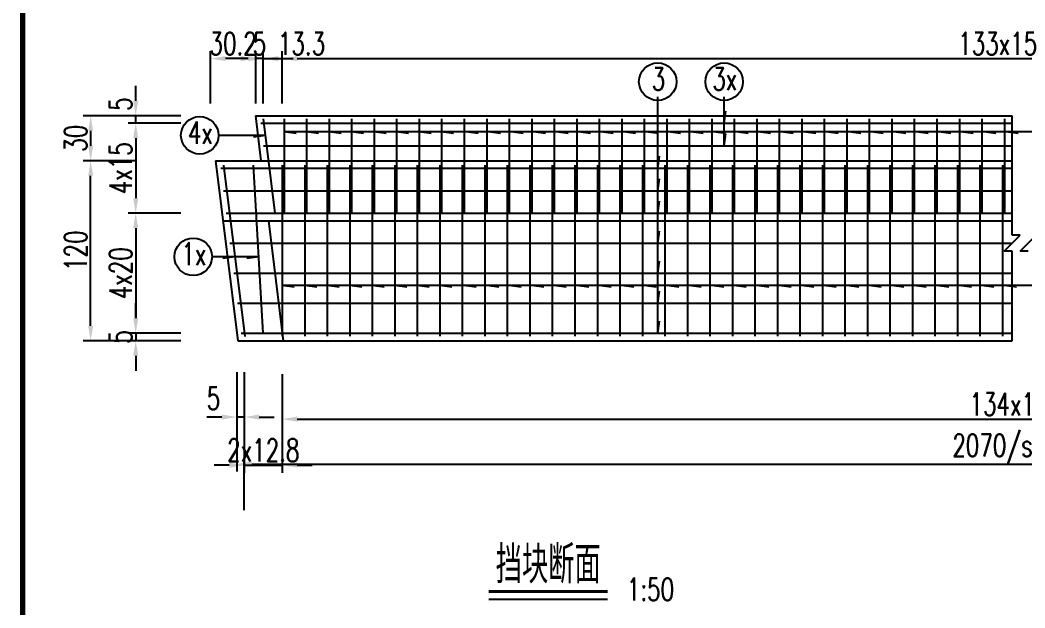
# Model space of a CAD drawing. Header units: millimetres. Extents: x -51 to 12129, y -1309 to -715.
# Drawn here: x 3339.4 to 3473.3, y -894.8 to -816.4 of the extents above; entities that cross this region are included whole.
import ezdxf
from ezdxf.enums import TextEntityAlignment as Align

# ---------------------------------------------------------------- set-up
doc = ezdxf.new("R2010")
doc.units = ezdxf.units.MM
doc.header["$LTSCALE"] = 0.25
for name, color, linetype in [('文字', 7, 'Continuous'), ('标注', 4, 'Continuous'), ('次轮廓线', 7, 'Continuous'), ('钢筋', 6, 'Continuous')]:
    doc.layers.add(name, color=color, linetype=linetype)
doc.styles.get("Standard").update_dxf_attribs({"font": 'simplex1.shx', "width": 0.7, "bigfont": 'hztxt.shx'})
doc.dimstyles.new('比例1：50', dxfattribs={"dimscale": 0, "dimtxt": 3, "dimasz": 2, "dimexe": 1, "dimexo": 1, "dimgap": 0.5, "dimtad": 1, "dimdec": 1, "dimlfac": 5, "dimzin": 13, "dimdsep": 46, "dimtxsty": 'Standard', "dimcen": -1, "dimclrd": 256, "dimclre": 256, "dimclrt": 7, "dimaunit": 1, "dimadec": 3, "dimazin": 0, "dimtfac": 0.0005, "dimtdec": 1, "dimtix": 1, "dimtmove": 2, "dimatfit": 3, "dimfxl": 0, "dimtolj": 1, "dimtzin": 13, "dimarcsym": 0})

# ---------------------------------------------------------------- blocks, each defined once
blk = doc.blocks.new('*D114')
at = {"layer": 'Defpoints', "color": 0}
for p in [(3368.29, -858.2), (3369.29, -858.2), (3368.29, -869.38)]:
    blk.add_point(p, dxfattribs=at)
at = {"layer": '标注', "lineweight": -2}
for p, q in [((3368.29, -863.38), (3368.29, -870.38)), ((3369.29, -863.38), (3369.29, -870.38)), ((3366.29, -869.38), (3364.29, -869.38)), ((3369.29, -869.38), (3368.29, -869.38)), ((3371.29, -869.38), (3373.29, -869.38))]:
    blk.add_line(p, q, dxfattribs=at)
at = {"layer": '标注'}
for points in [[(3366.29, -869.04), (3366.29, -869.71), (3368.29, -869.38)], [(3371.29, -869.04), (3371.29, -869.71), (3369.29, -869.38)]]:
    blk.add_solid(points, dxfattribs=at)
at = {"layer": '标注', "color": 7, "insert": (3365.17, -866.88), "char_height": 3, "attachment_point": 5}
blk.add_mtext('\\A1;5', dxfattribs=at)
blk = doc.blocks.new('*D115')
at = {"layer": 'Defpoints', "color": 0}
for p in [(3369.29, -858.2), (3374.34, -864.62), (3374.34, -875.8)]:
    blk.add_point(p, dxfattribs=at)
at = {"layer": '标注', "lineweight": -2}
for p, q in [((3369.29, -869.8), (3369.29, -876.8)), ((3374.34, -869.8), (3374.34, -876.8)), ((3367.29, -875.8), (3365.29, -875.8)), ((3369.29, -875.8), (3374.34, -875.8)), ((3376.34, -875.8), (3378.34, -875.8))]:
    blk.add_line(p, q, dxfattribs=at)
at = {"layer": '标注'}
for points in [[(3367.29, -875.46), (3367.29, -876.13), (3369.29, -875.8)], [(3376.34, -875.46), (3376.34, -876.13), (3374.34, -875.8)]]:
    blk.add_solid(points, dxfattribs=at)
at = {"layer": '标注', "color": 7, "insert": (3371.82, -873.8), "char_height": 3, "attachment_point": 5}
blk.add_mtext('\\A1;2x12.8', dxfattribs=at)
blk = doc.blocks.new('*D116')
at = {"layer": 'Defpoints', "color": 0}
for p in [(3370.82, -821.57), (3370.82, -829.6), (3371.82, -829.6)]:
    blk.add_point(p, dxfattribs=at)
at = {"layer": '标注', "lineweight": -2}
for p, q in [((3370.82, -827.57), (3370.82, -820.57)), ((3371.82, -827.57), (3371.82, -820.57)), ((3368.82, -821.57), (3366.82, -821.57)), ((3371.82, -821.57), (3370.82, -821.57)), ((3373.82, -821.57), (3375.82, -821.57))]:
    blk.add_line(p, q, dxfattribs=at)
at = {"layer": '标注'}
for points in [[(3368.82, -821.24), (3368.82, -821.91), (3370.82, -821.57)], [(3373.82, -821.24), (3373.82, -821.91), (3371.82, -821.57)]]:
    blk.add_solid(points, dxfattribs=at)
at = {"layer": '标注', "color": 7, "insert": (3371.32, -819.57), "char_height": 3, "attachment_point": 5}
blk.add_mtext('\\A1;5', dxfattribs=at)
blk = doc.blocks.new('*D117')
at = {"layer": 'Defpoints', "color": 0}
for p in [(3374.34, -821.57), (3371.82, -829.6), (3374.34, -835.77)]:
    blk.add_point(p, dxfattribs=at)
at = {"layer": '标注', "lineweight": -2}
for p, q in [((3371.82, -827.57), (3371.82, -820.57)), ((3374.34, -827.57), (3374.34, -820.57)), ((3369.82, -821.57), (3367.82, -821.57)), ((3371.82, -821.57), (3374.34, -821.57)), ((3376.34, -821.57), (3378.34, -821.57))]:
    blk.add_line(p, q, dxfattribs=at)
at = {"layer": '标注'}
for points in [[(3369.82, -821.24), (3369.82, -821.91), (3371.82, -821.57)], [(3376.34, -821.24), (3376.34, -821.91), (3374.34, -821.57)]]:
    blk.add_solid(points, dxfattribs=at)
at = {"layer": '标注', "color": 7, "insert": (3376.92, -819.57), "char_height": 3, "attachment_point": 5}
blk.add_mtext('\\A1;13.3', dxfattribs=at)
blk = doc.blocks.new('*D118')
at = {"layer": 'Defpoints', "color": 0}
for p in [(3364.78, -821.57), (3364.78, -829.6), (3370.82, -829.6)]:
    blk.add_point(p, dxfattribs=at)
at = {"layer": '标注', "lineweight": -2}
for p, q in [((3364.78, -827.57), (3364.78, -820.57)), ((3370.82, -827.57), (3370.82, -820.57)), ((3368.82, -821.57), (3366.78, -821.57))]:
    blk.add_line(p, q, dxfattribs=at)
at = {"layer": '标注'}
for points in [[(3366.78, -821.24), (3366.78, -821.91), (3364.78, -821.57)], [(3368.82, -821.24), (3368.82, -821.91), (3370.82, -821.57)]]:
    blk.add_solid(points, dxfattribs=at)
at = {"layer": '标注', "color": 7, "insert": (3367.8, -819.57), "char_height": 3, "attachment_point": 5}
blk.add_mtext('\\A1;30.2', dxfattribs=at)
blk = doc.blocks.new('*D119')
at = {"layer": 'Defpoints', "color": 0}
for p in [(3354.81, -829.2), (3373.13, -829.2), (3373.13, -830.2)]:
    blk.add_point(p, dxfattribs=at)
at = {"layer": '标注', "lineweight": -2}
for p, q in [((3354.81, -827.2), (3354.81, -825.2)), ((3360.81, -829.2), (3353.81, -829.2)), ((3360.81, -830.2), (3353.81, -830.2)), ((3354.81, -830.2), (3354.81, -829.2)), ((3354.81, -832.2), (3354.81, -834.2))]:
    blk.add_line(p, q, dxfattribs=at)
at = {"layer": '标注'}
for points in [[(3354.48, -827.2), (3355.15, -827.2), (3354.81, -829.2)], [(3354.48, -832.2), (3355.15, -832.2), (3354.81, -830.2)]]:
    blk.add_solid(points, dxfattribs=at)
at = {"layer": '标注', "color": 7, "insert": (3352.81, -827.64), "char_height": 3, "attachment_point": 5, "rotation": 90}
blk.add_mtext('\\A1;5', dxfattribs=at)
blk = doc.blocks.new('*D120')
at = {"layer": 'Defpoints', "color": 0}
for p in [(3371.49, -830.2), (3354.81, -842.2), (3371.49, -842.2)]:
    blk.add_point(p, dxfattribs=at)
at = {"layer": '标注', "lineweight": -2}
for p, q in [((3360.81, -830.2), (3353.81, -830.2)), ((3354.81, -832.2), (3354.81, -840.2)), ((3360.81, -842.2), (3353.81, -842.2))]:
    blk.add_line(p, q, dxfattribs=at)
at = {"layer": '标注'}
for points in [[(3354.48, -832.2), (3355.15, -832.2), (3354.81, -830.2)], [(3354.48, -840.2), (3355.15, -840.2), (3354.81, -842.2)]]:
    blk.add_solid(points, dxfattribs=at)
at = {"layer": '标注', "color": 7, "insert": (3352.81, -836.2), "char_height": 3, "attachment_point": 5, "rotation": 90}
blk.add_mtext('\\A1;4x15', dxfattribs=at)
blk = doc.blocks.new('*D121')
at = {"layer": 'Defpoints', "color": 0}
for p in [(3371.49, -842.2), (3354.81, -858.2), (3791.28, -858.2)]:
    blk.add_point(p, dxfattribs=at)
at = {"layer": '标注', "lineweight": -2}
for p, q in [((3360.81, -842.2), (3353.81, -842.2)), ((3354.81, -844.2), (3354.81, -856.2)), ((3360.81, -858.2), (3353.81, -858.2))]:
    blk.add_line(p, q, dxfattribs=at)
at = {"layer": '标注'}
for points in [[(3354.48, -844.2), (3355.15, -844.2), (3354.81, -842.2)], [(3354.48, -856.2), (3355.15, -856.2), (3354.81, -858.2)]]:
    blk.add_solid(points, dxfattribs=at)
at = {"layer": '标注', "color": 7, "insert": (3352.81, -850.2), "char_height": 3, "attachment_point": 5, "rotation": 90}
blk.add_mtext('\\A1;4x20', dxfattribs=at)
blk = doc.blocks.new('*D122')
at = {"layer": 'Defpoints', "color": 0}
for p in [(3371.49, -858.2), (3354.81, -859.2), (3791.28, -859.2)]:
    blk.add_point(p, dxfattribs=at)
at = {"layer": '标注', "lineweight": -2}
for p, q in [((3354.81, -856.2), (3354.81, -854.2)), ((3360.81, -858.2), (3353.81, -858.2)), ((3354.81, -858.2), (3354.81, -859.2)), ((3360.81, -859.2), (3353.81, -859.2)), ((3354.81, -861.2), (3354.81, -863.2))]:
    blk.add_line(p, q, dxfattribs=at)
at = {"layer": '标注'}
for points in [[(3354.48, -856.2), (3355.15, -856.2), (3354.81, -858.2)], [(3354.48, -861.2), (3355.15, -861.2), (3354.81, -859.2)]]:
    blk.add_solid(points, dxfattribs=at)
at = {"layer": '标注', "color": 7, "insert": (3352.81, -858.7), "char_height": 3, "attachment_point": 5, "rotation": 90}
blk.add_mtext('\\A1;5', dxfattribs=at)
blk = doc.blocks.new('*D123')
at = {"layer": 'Defpoints', "color": 0}
for p in [(3348.81, -835.2), (3368.71, -835.2), (3368.71, -859.2)]:
    blk.add_point(p, dxfattribs=at)
at = {"layer": '标注', "lineweight": -2}
for p, q in [((3354.81, -835.2), (3347.81, -835.2)), ((3348.81, -857.2), (3348.81, -837.2)), ((3354.81, -859.2), (3347.81, -859.2))]:
    blk.add_line(p, q, dxfattribs=at)
at = {"layer": '标注'}
for points in [[(3348.48, -837.2), (3349.15, -837.2), (3348.81, -835.2)], [(3348.48, -857.2), (3349.15, -857.2), (3348.81, -859.2)]]:
    blk.add_solid(points, dxfattribs=at)
at = {"layer": '标注', "color": 7, "insert": (3346.81, -847.2), "char_height": 3, "attachment_point": 5, "rotation": 90}
blk.add_mtext('\\A1;120', dxfattribs=at)
blk = doc.blocks.new('*D124')
at = {"layer": 'Defpoints', "color": 0}
for p in [(3371.12, -829.2), (3348.81, -835.2), (3371.12, -835.2)]:
    blk.add_point(p, dxfattribs=at)
at = {"layer": '标注', "lineweight": -2}
for p, q in [((3354.81, -829.2), (3347.81, -829.2)), ((3348.81, -831.2), (3348.81, -833.2)), ((3354.81, -835.2), (3347.81, -835.2))]:
    blk.add_line(p, q, dxfattribs=at)
at = {"layer": '标注'}
for points in [[(3348.48, -831.2), (3349.15, -831.2), (3348.81, -829.2)], [(3348.48, -833.2), (3349.15, -833.2), (3348.81, -835.2)]]:
    blk.add_solid(points, dxfattribs=at)
at = {"layer": '标注', "color": 7, "insert": (3346.81, -832.2), "char_height": 3, "attachment_point": 5, "rotation": 90}
blk.add_mtext('\\A1;30', dxfattribs=at)
blk = doc.blocks.new('*D127')
at = {"layer": 'Defpoints', "color": 0}
for p in [(3374.34, -858.2), (3568.09, -858.2), (3568.09, -869.66)]:
    blk.add_point(p, dxfattribs=at)
at = {"layer": '标注', "lineweight": -2}
for p, q in [((3374.34, -863.66), (3374.34, -870.66)), ((3568.09, -863.66), (3568.09, -870.66)), ((3376.34, -869.66), (3566.09, -869.66))]:
    blk.add_line(p, q, dxfattribs=at)
at = {"layer": '标注'}
for points in [[(3376.34, -869.32), (3376.34, -869.99), (3374.34, -869.66)], [(3566.09, -869.32), (3566.09, -869.99), (3568.09, -869.66)]]:
    blk.add_solid(points, dxfattribs=at)
at = {"layer": '标注', "color": 7, "insert": (3471.21, -867.66), "char_height": 3, "attachment_point": 5}
blk.add_mtext('\\A1;134x15', dxfattribs=at)
blk = doc.blocks.new('*D128')
at = {"layer": 'Defpoints', "color": 0}
for p in [(3565.09, -821.57), (3374.34, -830.2), (3565.09, -830.2)]:
    blk.add_point(p, dxfattribs=at)
at = {"layer": '标注', "lineweight": -2}
for p, q in [((3374.34, -827.57), (3374.34, -820.57)), ((3565.09, -827.57), (3565.09, -820.57)), ((3376.34, -821.57), (3563.09, -821.57))]:
    blk.add_line(p, q, dxfattribs=at)
at = {"layer": '标注'}
for points in [[(3376.34, -821.24), (3376.34, -821.91), (3374.34, -821.57)], [(3563.09, -821.24), (3563.09, -821.91), (3565.09, -821.57)]]:
    blk.add_solid(points, dxfattribs=at)
at = {"layer": '标注', "color": 7, "insert": (3469.71, -819.57), "char_height": 3, "attachment_point": 5}
blk.add_mtext('\\A1;133x15', dxfattribs=at)
blk = doc.blocks.new('*D137')
at = {"layer": 'Defpoints', "color": 0}
for p in [(3368.29, -858.95), (3576.84, -858.95), (3576.84, -875.66)]:
    blk.add_point(p, dxfattribs=at)
at = {"layer": '标注', "lineweight": -2}
for p, q in [((3368.29, -869.66), (3368.29, -876.66)), ((3576.84, -869.66), (3576.84, -876.66)), ((3370.29, -875.66), (3574.84, -875.66))]:
    blk.add_line(p, q, dxfattribs=at)
at = {"layer": '标注'}
for points in [[(3370.29, -875.32), (3370.29, -875.99), (3368.29, -875.66)], [(3574.84, -875.32), (3574.84, -875.99), (3576.84, -875.66)]]:
    blk.add_solid(points, dxfattribs=at)
at = {"layer": '标注', "color": 7, "insert": (3472.57, -873.66), "char_height": 3, "attachment_point": 5}
blk.add_mtext('\\A1;2070/sin97%%d', dxfattribs=at)
blk = doc.blocks.new('*D1025')
at = {"layer": 'Defpoints', "color": 0}
for p in [(3374.34, -864.62), (3374.34, -875.8), (3369.29, -1155.2)]:
    blk.add_point(p, dxfattribs=at)
at = {"layer": '标注', "lineweight": -2}
for p, q in [((3374.34, -869.8), (3374.34, -876.8)), ((3367.29, -875.8), (3365.29, -875.8)), ((3369.29, -881.8), (3369.29, -874.8)), ((3369.29, -875.8), (3374.34, -875.8)), ((3376.34, -875.8), (3378.34, -875.8))]:
    blk.add_line(p, q, dxfattribs=at)
at = {"layer": '标注'}
for points in [[(3367.29, -875.46), (3367.29, -876.13), (3369.29, -875.8)], [(3376.34, -875.46), (3376.34, -876.13), (3374.34, -875.8)]]:
    blk.add_solid(points, dxfattribs=at)
at = {"layer": '标注', "color": 7, "insert": (3371.82, -873.8), "char_height": 3, "attachment_point": 5}
blk.add_mtext('\\A1;2x12.8', dxfattribs=at)

msp = doc.modelspace()

# ---------------------------------------------------------------- linework, layer by layer
at = {"const_width": 0.7}
msp.add_lwpolyline([(3719.75412, -724.65472), (3339.75412, -724.65472), (3339.75412, -1001.65472), (3719.75412, -1001.65472), (3719.75412, -724.65472)], dxfattribs=at)
at = {"layer": '文字'}
msp.add_line((3401.87786, -893.66659), (3417.71251, -893.66659), dxfattribs=at)
at = {"layer": '文字', "const_width": 0.4}
msp.add_lwpolyline([(3401.87786, -892.66659), (3417.71251, -892.66659)], dxfattribs=at)
at = {"layer": '标注'}
for p, q in [((3424.39237, -858.20143), (3424.39237, -826.64946)), ((3433.24648, -833.20143), (3433.24648, -826.64946)), ((3433.24648, -830.20143), (3433.47133, -828.60141)), ((3471.64135, -845.13476), (3471.64134, -829.20143)), ((3374.5927, -831.27975), (3376.19272, -831.5046)), ((3374.5927, -831.27975), (3570.54543, -831.27975)), ((3377.5927, -831.27975), (3379.19272, -831.5046)), ((3380.5927, -831.27975), (3382.19272, -831.5046)), ((3383.5927, -831.27975), (3385.19272, -831.5046)), ((3386.5927, -831.27975), (3388.19272, -831.5046)), ((3389.5927, -831.27975), (3391.19272, -831.5046)), ((3392.5927, -831.27975), (3394.19272, -831.5046)), ((3395.5927, -831.27975), (3397.19272, -831.5046)), ((3398.8427, -831.27975), (3400.44272, -831.5046)), ((3401.8427, -831.27975), (3403.44272, -831.5046)), ((3404.8427, -831.27975), (3406.44272, -831.5046)), ((3407.8427, -831.27975), (3409.44272, -831.5046)), ((3410.8427, -831.27975), (3412.44272, -831.5046)), ((3413.8427, -831.27975), (3415.44272, -831.5046)), ((3416.8427, -831.27975), (3418.44272, -831.5046)), ((3419.8427, -831.27975), (3421.44272, -831.5046)), ((3422.8427, -831.27975), (3424.44272, -831.5046)), ((3425.8427, -831.27975), (3427.44272, -831.5046)), ((3428.8427, -831.27975), (3430.44272, -831.5046)), ((3431.8427, -831.27975), (3433.44272, -831.5046)), ((3433.24648, -833.20143), (3433.47133, -831.60141)), ((3434.8427, -831.27975), (3436.44272, -831.5046)), ((3437.8427, -831.27975), (3439.44272, -831.5046)), ((3440.8427, -831.27975), (3442.44272, -831.5046)), ((3443.8427, -831.27975), (3445.44272, -831.5046)), ((3446.8427, -831.27975), (3448.44272, -831.5046)), ((3449.8427, -831.27975), (3451.44272, -831.5046)), ((3452.8427, -831.27975), (3454.44272, -831.5046)), ((3455.8427, -831.27975), (3457.44272, -831.5046)), ((3458.8427, -831.27975), (3460.44272, -831.5046)), ((3461.8427, -831.27975), (3463.44272, -831.5046)), ((3464.8427, -831.27975), (3466.44272, -831.5046)), ((3467.8427, -831.27975), (3469.44272, -831.5046)), ((3470.8427, -831.27975), (3472.44272, -831.5046)), ((3372.09197, -831.80732), (3365.84865, -831.80732)), ((3372.09197, -831.80732), (3370.49195, -832.03217)), ((3424.39237, -836.20143), (3424.61722, -834.60141)), ((3424.39237, -839.20143), (3424.61722, -837.60141)), ((3424.39237, -842.20143), (3424.61722, -840.60141)), ((3424.39237, -846.20143), (3424.61722, -844.60141)), ((3470.5747, -847.26811), (3472.70802, -845.13475)), ((3472.70802, -845.13475), (3471.64135, -845.13476)), ((3472.70802, -847.2681), (3474.84135, -845.13476)), ((3471.64133, -847.26811), (3470.5747, -847.26811)), ((3471.64132, -859.20143), (3471.64133, -847.26811)), ((3473.77468, -847.2681), (3472.70802, -847.2681)), ((3371.22675, -848.00077), (3364.98344, -848.00077)), ((3368.03522, -848.00077), (3366.4352, -848.22562)), ((3371.22675, -848.00077), (3369.62674, -848.22562)), ((3424.39237, -850.20143), (3424.61722, -848.60141)), ((3374.3427, -851.79328), (3375.94272, -852.01813)), ((3374.3427, -851.79328), (3583.71874, -851.79328)), ((3377.3427, -851.79328), (3378.94272, -852.01813)), ((3380.3427, -851.79328), (3381.94272, -852.01813)), ((3383.3427, -851.79328), (3384.94272, -852.01813)), ((3386.3427, -851.79328), (3387.94272, -852.01813)), ((3389.3427, -851.79328), (3390.94272, -852.01813)), ((3392.3427, -851.79328), (3393.94272, -852.01813)), ((3395.3427, -851.79328), (3396.94272, -852.01813)), ((3398.5927, -851.79328), (3400.19272, -852.01813)), ((3401.5927, -851.79328), (3403.19272, -852.01813)), ((3404.5927, -851.79328), (3406.19272, -852.01813)), ((3407.5927, -851.79328), (3409.19272, -852.01813)), ((3410.5927, -851.79328), (3412.19272, -852.01813)), ((3413.5927, -851.79328), (3415.19272, -852.01813)), ((3416.5927, -851.79328), (3418.19272, -852.01813)), ((3419.5927, -851.79328), (3421.19272, -852.01813)), ((3422.5927, -851.79328), (3424.19272, -852.01813)), ((3424.39237, -854.20143), (3424.61722, -852.60141)), ((3425.5927, -851.79328), (3427.19272, -852.01813)), ((3428.5927, -851.79328), (3430.19272, -852.01813)), ((3431.5927, -851.79328), (3433.19272, -852.01813)), ((3434.5927, -851.79328), (3436.19272, -852.01813)), ((3437.5927, -851.79328), (3439.19272, -852.01813)), ((3440.5927, -851.79328), (3442.19272, -852.01813)), ((3443.5927, -851.79328), (3445.19272, -852.01813)), ((3446.5927, -851.79328), (3448.19272, -852.01813)), ((3449.5927, -851.79328), (3451.19272, -852.01813)), ((3452.5927, -851.79328), (3454.19272, -852.01813)), ((3455.5927, -851.79328), (3457.19272, -852.01813)), ((3458.5927, -851.79328), (3460.19272, -852.01813)), ((3461.5927, -851.79328), (3463.19272, -852.01813)), ((3464.5927, -851.79328), (3466.19272, -852.01813)), ((3467.5927, -851.79328), (3469.19272, -852.01813)), ((3470.5927, -851.79328), (3472.19272, -852.01813)), ((3424.39237, -858.20143), (3424.61722, -856.60141))]:
    msp.add_line(p, q, dxfattribs=at)
for centre in [(3424.39237, -824.64946), (3433.24648, -824.64946), (3363.34865, -831.80732), (3362.48344, -848.00077)]:
    msp.add_circle(centre, 2.5, dxfattribs=at)
at = {"layer": '次轮廓线'}
for p, q in [((3370.77201, -829.20143), (3471.64134, -829.20143)), ((3370.77201, -829.20143), (3371.50871, -835.20143)), ((3365.46365, -835.20143), (3471.64134, -835.20143)), ((3365.46365, -835.20143), (3368.41048, -859.20143)), ((3366.44593, -843.20143), (3471.64135, -843.20143)), ((3372.49099, -843.20143), (3374.45554, -859.20143)), ((3368.41048, -859.20143), (3471.64132, -859.20143))]:
    msp.add_line(p, q, dxfattribs=at)
at = {"layer": '钢筋', "linetype": 'Continuous'}
for p, q in [((3371.49179, -830.20143), (3471.64134, -830.20143)), ((3371.82112, -829.60143), (3373.36821, -842.20143)), ((3374.5927, -829.60143), (3374.5927, -842.20143)), ((3377.5927, -829.60143), (3377.5927, -842.20143)), ((3380.5927, -829.60143), (3380.5927, -842.20143)), ((3383.5927, -829.60143), (3383.5927, -842.20143)), ((3386.5927, -829.60143), (3386.5927, -842.20143)), ((3389.5927, -829.60143), (3389.5927, -842.20143)), ((3392.5927, -829.60143), (3392.5927, -842.20143)), ((3395.5927, -829.60143), (3395.5927, -842.20143)), ((3398.5927, -829.60143), (3398.5927, -842.20143)), ((3401.5927, -829.60143), (3401.5927, -842.20143)), ((3404.5927, -829.60143), (3404.5927, -842.20143)), ((3407.5927, -829.60143), (3407.5927, -842.20143)), ((3410.5927, -829.60143), (3410.5927, -842.20143)), ((3413.5927, -829.60143), (3413.5927, -842.20143)), ((3416.5927, -829.60143), (3416.5927, -842.20143)), ((3419.5927, -829.60143), (3419.5927, -842.20143)), ((3422.5927, -829.60143), (3422.5927, -842.20143)), ((3425.5927, -829.60143), (3425.5927, -842.20143)), ((3428.5927, -829.60143), (3428.5927, -842.20143)), ((3431.5927, -829.60143), (3431.5927, -842.20143)), ((3434.5927, -829.60143), (3434.5927, -842.20143)), ((3437.5927, -829.60143), (3437.5927, -842.20143)), ((3440.5927, -829.60143), (3440.5927, -842.20143)), ((3443.5927, -829.60143), (3443.5927, -842.20143)), ((3446.5927, -829.60143), (3446.5927, -842.20143)), ((3449.5927, -829.60143), (3449.5927, -842.20143)), ((3452.5927, -829.60143), (3452.5927, -842.20143)), ((3455.5927, -829.60143), (3455.5927, -842.20143)), ((3458.5927, -829.60143), (3458.5927, -842.20143)), ((3461.5927, -829.60143), (3461.5927, -842.20143)), ((3464.5927, -829.60143), (3464.5927, -842.20143)), ((3467.5927, -829.60143), (3467.5927, -842.20143)), ((3470.5927, -829.60143), (3470.5927, -842.20143)), ((3371.86014, -833.20143), (3471.64134, -833.20143)), ((3366.15321, -836.20143), (3471.64134, -836.20143)), ((3366.53364, -835.77143), (3369.3405, -858.63143)), ((3371.8152, -858.20143), (3370.51432, -835.77143)), ((3374.3427, -835.77143), (3374.3427, -858.60143)), ((3377.3427, -835.77143), (3377.3427, -858.60143)), ((3380.3427, -835.77143), (3380.3427, -858.60143)), ((3383.3427, -835.77143), (3383.3427, -858.60143)), ((3386.3427, -835.77143), (3386.3427, -858.60143)), ((3389.3427, -835.77143), (3389.3427, -858.60143)), ((3392.3427, -835.77143), (3392.3427, -858.60143)), ((3395.3427, -835.77143), (3395.3427, -858.60143)), ((3398.3427, -835.77143), (3398.3427, -858.60143)), ((3401.3427, -835.77143), (3401.3427, -858.60143)), ((3404.3427, -835.77143), (3404.3427, -858.60143)), ((3407.3427, -835.77143), (3407.3427, -858.60143)), ((3410.3427, -835.77143), (3410.3427, -858.60143)), ((3413.3427, -835.77143), (3413.3427, -858.60143)), ((3416.3427, -835.77143), (3416.3427, -858.60143)), ((3419.3427, -835.77143), (3419.3427, -858.60143)), ((3422.3427, -835.77143), (3422.3427, -858.60143)), ((3425.3427, -835.77143), (3425.3427, -858.60143)), ((3428.3427, -835.77143), (3428.3427, -858.60143)), ((3431.3427, -835.77143), (3431.3427, -858.60143)), ((3434.3427, -835.77143), (3434.3427, -858.60143)), ((3437.3427, -835.77143), (3437.3427, -858.60143)), ((3440.3427, -835.77143), (3440.3427, -858.60143)), ((3443.3427, -835.77143), (3443.3427, -858.60143)), ((3446.3427, -835.77143), (3446.3427, -858.60143)), ((3449.3427, -835.77143), (3449.3427, -858.60143)), ((3452.3427, -835.77143), (3452.3427, -858.60143)), ((3455.3427, -835.77143), (3455.3427, -858.60143)), ((3458.3427, -835.77143), (3458.3427, -858.60143)), ((3461.3427, -835.77143), (3461.3427, -858.60143)), ((3464.3427, -835.77143), (3464.3427, -858.60143)), ((3467.3427, -835.77143), (3467.3427, -858.60143)), ((3470.3427, -835.77143), (3470.3427, -858.60143)), ((3366.52156, -839.20143), (3471.64135, -839.20143)), ((3366.88992, -842.20143), (3471.64135, -842.20143)), ((3367.38106, -846.20143), (3471.64136, -846.20143)), ((3367.87219, -850.20143), (3471.64133, -850.20143)), ((3368.36333, -854.20143), (3471.64133, -854.20143)), ((3368.85447, -858.20143), (3471.64132, -858.20143)), ((3368.85447, -858.20143), (3471.64132, -858.20143))]:
    msp.add_line(p, q, dxfattribs=at)

# ---------------------------------------------------------------- texts
at = {"linetype": 'Continuous', "width": 0.7}
for s, p in [('3', (3424.48249, -825.7816)), ('3x', (3433.3366, -825.7816)), ('4x', (3363.43877, -832.93946)), ('1x', (3362.57356, -849.13291))]:
    msp.add_text(s, height=3, dxfattribs=at).set_placement(p, align=Align.CENTER)
at = {"layer": '文字', "width": 0.7}
for s, height, p in [('挡块断面', 5, (3409.79535, -889.0693)), ('1:50', 3, (3423.42679, -892.3675))]:
    msp.add_text(s, height=height, dxfattribs=at).set_placement(p, align=Align.MIDDLE_CENTER)

# ---------------------------------------------------------------- dimensions: what is measured, and where the dimension line sits
at = {"layer": '标注'}
for base, p1, p2, picture, middle in [((3364.77606, -821.5744), (3370.82112, -829.60143), (3364.77606, -829.60143), '*D118', (3367.79859, -819.5744)), ((3370.82112, -821.5744), (3371.82112, -829.60143), (3370.82112, -829.60143), '*D116', (3371.32112, -819.5744))]:
    dim = msp.add_linear_dim(base=base, p1=p1, p2=p2, dimstyle='比例1：50', override={"dimscale": 1}, dxfattribs=at)
    dim.commit()
    dim.dimension.update_dxf_attribs({"geometry": picture, "text_midpoint": middle})
dim = msp.add_linear_dim(base=(3374.3427, -821.5744), p1=(3371.82112, -829.60143), p2=(3374.3427, -835.77143), text='13.3', dimstyle='比例1：50', override={"dimscale": 1}, dxfattribs=at)
dim.commit()
dim.dimension.update_dxf_attribs({"geometry": '*D117', "text_midpoint": (3376.91765, -819.5744), "dimtype": 160})
for base, p1, p2, text, picture, middle in [((3565.08644, -821.5744), (3374.3427, -830.20143), (3565.08644, -830.20143), '133x15', '*D128', (3469.71457, -819.5744)), ((3374.3427, -875.79651), (3369.2877, -858.20143), (3374.3427, -864.62284), '2x12.8', '*D115', (3371.8152, -873.79651)), ((3568.08644, -869.65579), (3374.3427, -858.20143), (3568.08644, -858.20143), '134x15', '*D127', (3471.21457, -867.65579)), ((3576.8427, -875.65579), (3368.2877, -858.94722), (3576.8427, -858.94722), '2070/sin97%%d', '*D137', (3472.5652, -873.65579)), ((3374.3427, -875.79651), (3369.2877, -1155.20143), (3374.3427, -864.62284), '2x12.8', '*D1025', (3371.8152, -873.79651))]:
    dim = msp.add_linear_dim(base=base, p1=p1, p2=p2, text=text, dimstyle='比例1：50', override={"dimscale": 1}, dxfattribs=at)
    dim.commit()
    dim.dimension.update_dxf_attribs({"geometry": picture, "text_midpoint": middle})
dim = msp.add_linear_dim(base=(3354.81467, -829.20143), p1=(3373.12662, -830.20143), p2=(3373.12662, -829.20143), angle=90, dimstyle='比例1：50', override={"dimscale": 1}, dxfattribs=at)
dim.commit()
dim.dimension.update_dxf_attribs({"geometry": '*D119', "text_midpoint": (3352.81467, -827.64017), "dimtype": 160})
for base, p1, p2, picture, middle in [((3348.81467, -835.20143), (3371.11823, -829.20143), (3371.11823, -835.20143), '*D124', (3346.81467, -832.20143)), ((3348.81467, -835.20143), (3368.7076, -859.20143), (3368.7076, -835.20143), '*D123', (3346.81467, -847.20143)), ((3354.81467, -859.20143), (3371.49179, -858.20143), (3791.28018, -859.20143), '*D122', (3352.81467, -858.70143))]:
    dim = msp.add_linear_dim(base=base, p1=p1, p2=p2, angle=90, dimstyle='比例1：50', override={"dimscale": 1}, dxfattribs=at)
    dim.commit()
    dim.dimension.update_dxf_attribs({"geometry": picture, "text_midpoint": middle})
for base, p1, p2, text, picture, middle in [((3354.81467, -842.20143), (3371.49179, -830.20143), (3371.49179, -842.20143), '4x15', '*D120', (3352.81467, -836.20143)), ((3354.81467, -858.20143), (3371.49179, -842.20143), (3791.28018, -858.20143), '4x20', '*D121', (3352.81467, -850.20143))]:
    dim = msp.add_linear_dim(base=base, p1=p1, p2=p2, angle=90, text=text, dimstyle='比例1：50', override={"dimscale": 1}, dxfattribs=at)
    dim.commit()
    dim.dimension.update_dxf_attribs({"geometry": picture, "text_midpoint": middle})
dim = msp.add_linear_dim(base=(3368.2877, -869.3751), p1=(3369.2877, -858.20143), p2=(3368.2877, -858.20143), dimstyle='比例1：50', override={"dimscale": 1}, dxfattribs=at)
dim.commit()
dim.dimension.update_dxf_attribs({"geometry": '*D114', "text_midpoint": (3365.17132, -866.8751), "dimtype": 160})

doc.saveas('drawing.dxf')
